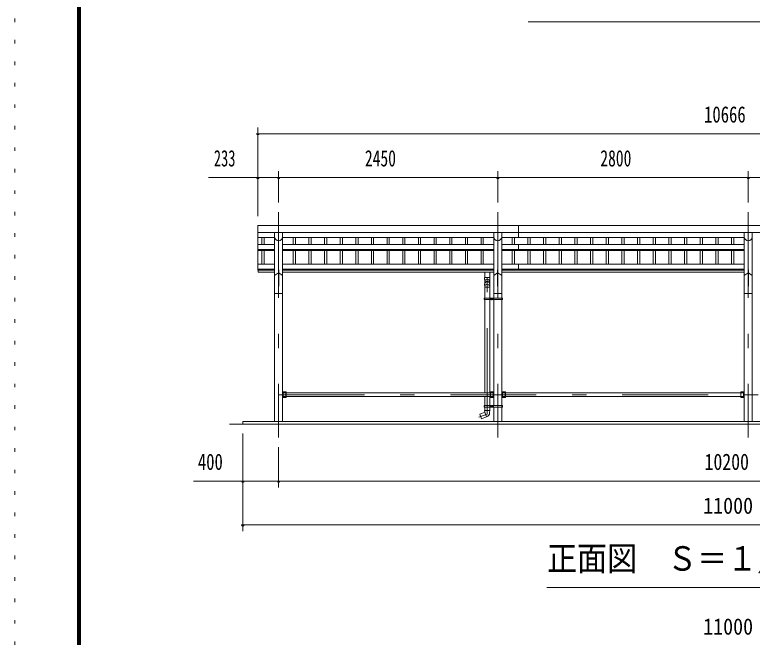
# Model space of a CAD drawing. Units: millimetres, scale not verified, with parts at other scales. Extents: x -31545 to 31552, y -14700 to 14700.
# Drawn here: x -10028 to -1784, y 748 to 7701 of the extents above; entities that cross this region are included whole.
import ezdxf
from ezdxf.enums import TextEntityAlignment as Align

# ---------------------------------------------------------------- set-up
doc = ezdxf.new("R2010")
doc.units = ezdxf.units.MM
doc.header["$LTSCALE"] = 80
doc.linetypes.add('USER3', pattern=[24, 12, -5, 2, -5])
doc.linetypes.add('USER4', pattern=[3, 0.5, -2.5])
for name, color, linetype, lineweight in [('0-2_1-07BOLD', 7, 'Continuous', 18), ('0-3_1-27CENTER', 3, 'USER3', 18), ('0-4_1-47THIN', 4, 'Continuous', 18), ('0-5_1-57DIM', 3, 'Continuous', 18), ('0-C_F-F1PAPER', 5, 'Continuous', 18), ('0-D_F-E_J_ADD', 5, 'USER4', 18)]:
    doc.layers.add(name, color=color, linetype=linetype, lineweight=lineweight)
doc.styles.add('ＭＳ ゴシック', font='')
doc.styles.get('ＭＳ ゴシック').set_extended_font_data('MS Gothic')

msp = doc.modelspace()

# ---------------------------------------------------------------- linework, layer by layer
at = {"layer": '0-2_1-07BOLD'}
for p, q in [((-4398.18, 5347.54), (-4398.18, 5215.14)), ((-7311.19, 5270.39), (3354.81, 5270.39)), ((-7122.74, 5215.14), (-7311.19, 5215.14)), ((-7122.74, 5270.39), (-7122.74, 3157.54)), ((-7033.63, 5270.39), (-7033.63, 3157.54)), ((-4672.73, 5215.14), (-7033.63, 5215.14)), ((-4672.74, 5270.39), (-4672.74, 4535.54)), ((-4583.64, 5270.39), (-4583.64, 4535.54)), ((-1872.74, 5215.14), (-4583.63, 5215.14)), ((-1872.74, 5270.39), (-1872.74, 3157.54)), ((-1783.64, 5270.39), (-1783.64, 3157.54)), ((-7311.19, 5135.83), (-7122.74, 5135.83)), ((-7033.63, 5135.83), (-4672.73, 5135.83)), ((-4583.63, 5135.83), (-1872.74, 5135.83)), ((-4398.18, 5135.83), (-4398.18, 5069.9)), ((-7311.19, 5078.13), (-7122.74, 5078.13)), ((-7311.19, 5069.9), (-7122.74, 5069.9)), ((-7033.63, 5078.13), (-4672.73, 5078.13)), ((-7033.63, 5069.9), (-4672.73, 5069.9)), ((-4583.63, 5078.13), (-1872.74, 5078.13)), ((-4583.63, 5069.9), (-1872.74, 5069.9)), ((-7122.74, 4915.32), (-7311.19, 4915.32)), ((-4672.73, 4915.32), (-7033.63, 4915.32)), ((-1872.74, 4915.32), (-4583.63, 4915.32)), ((-4398.18, 4915.32), (-4398.18, 4848.34)), ((-7122.74, 4860.21), (-7311.19, 4860.21)), ((-7122.73, 4848.34), (-7311.19, 4848.34)), ((-7306.19, 4848.34), (-7306.19, 4827.54)), ((-7122.73, 4827.54), (-7306.19, 4827.54)), ((-7122.74, 4790.12), (-7080.44, 4818.06)), ((-7075.94, 4850.76), (-7080.44, 4850.76)), ((-7080.44, 4850.76), (-7080.44, 4670.12)), ((-7075.94, 4818.06), (-7033.64, 4790.12)), ((-4672.73, 4860.21), (-7033.63, 4860.21)), ((-4672.73, 4848.34), (-7033.63, 4848.34)), ((-4672.73, 4827.54), (-7033.63, 4827.54)), ((-4773.7, 4767.92), (-4773.7, 4827.54)), ((-4718.7, 4767.92), (-4718.7, 4827.54)), ((-4630.45, 4818.05), (-4672.74, 4790.12)), ((-4630.45, 4850.76), (-4625.94, 4850.76)), ((-4625.94, 4850.76), (-4625.94, 4670.12)), ((-4583.65, 4790.12), (-4625.94, 4818.05)), ((-1872.74, 4860.21), (-4583.63, 4860.21)), ((-1872.74, 4848.34), (-4583.63, 4848.34)), ((-1872.74, 4827.54), (-4583.63, 4827.54)), ((-1872.74, 4790.12), (-1830.44, 4818.06)), ((-1830.44, 4850.76), (-1830.44, 4670.12)), ((-1825.93, 4850.76), (-1830.44, 4850.76)), ((-1825.93, 4818.06), (-1783.64, 4790.12)), ((-4716.7, 4767.92), (-4775.7, 4767.92)), ((-4773.7, 4718.25), (-4775.7, 4767.92)), ((-4773.7, 4700.16), (-4773.7, 4718.25)), ((-4716.7, 4767.92), (-4718.7, 4718.25)), ((-4718.7, 4718.25), (-4718.7, 4700.15)), ((-4773.7, 4658.27), (-4718.7, 4658.27)), ((-4716.7, 4691.18), (-4718.7, 4665.21)), ((-4718.7, 4535.54), (-4718.7, 4665.21)), ((-7033.64, 4589.54), (-7122.74, 4589.54)), ((-4781.4, 4535.54), (-4781.4, 4519.54)), ((-4575.95, 4535.54), (-4781.4, 4535.54)), ((-4775.3, 4535.54), (-4775.3, 4519.54)), ((-4717.1, 4535.54), (-4717.1, 4519.54)), ((-4674.35, 4535.54), (-4674.35, 4519.54)), ((-4672.74, 4589.54), (-4583.65, 4589.54)), ((-4582.05, 4535.54), (-4582.05, 4519.54)), ((-4575.95, 4535.54), (-4575.95, 4519.54)), ((-1783.64, 4589.54), (-1872.74, 4589.54)), ((-4775.3, 4527.54), (-4781.4, 4527.54)), ((-4575.95, 4519.54), (-4781.4, 4519.54)), ((-4773.7, 4519.54), (-4773.7, 3478.89)), ((-4718.7, 4519.54), (-4718.7, 3478.89)), ((-4695.72, 4533.31), (-4700.72, 4530.43)), ((-4700.72, 4530.43), (-4700.72, 4524.65)), ((-4690.72, 4530.43), (-4695.72, 4533.31)), ((-4672.75, 4519.54), (-4672.75, 3335.54)), ((-4583.65, 4519.54), (-4583.65, 3335.54)), ((-4575.95, 4527.54), (-4582.05, 4527.54)), ((-6993.64, 3490.54), (-7033.63, 3490.54)), ((-7025.69, 3478.89), (-7025.69, 3436.19)), ((-6996.84, 3478.89), (-7025.69, 3478.89)), ((-6996.84, 3490.54), (-6996.84, 3424.54)), ((-6993.64, 3490.54), (-6993.64, 3424.54)), ((-6993.63, 3478.89), (-4712.73, 3478.89)), ((-4712.75, 3490.54), (-4672.75, 3490.54)), ((-4712.75, 3490.54), (-4712.75, 3424.54)), ((-4709.54, 3490.54), (-4709.54, 3424.54)), ((-4543.65, 3490.54), (-4583.65, 3490.54)), ((-4546.85, 3490.54), (-4546.85, 3424.54)), ((-4543.65, 3490.54), (-4543.65, 3424.54)), ((-4543.64, 3478.89), (-1912.73, 3478.89)), ((-1912.73, 3490.54), (-1872.74, 3490.54)), ((-1909.54, 3490.54), (-1909.54, 3424.54)), ((-1909.54, 3478.89), (-1880.69, 3478.89)), ((-1880.69, 3478.89), (-1880.69, 3436.19)), ((-6993.64, 3424.54), (-7033.63, 3424.54)), ((-6996.84, 3436.19), (-7025.69, 3436.19)), ((-6993.63, 3436.19), (-4712.73, 3436.19)), ((-4773.7, 3436.19), (-4773.7, 3335.54)), ((-4718.7, 3436.19), (-4718.7, 3335.54)), ((-4712.75, 3424.54), (-4672.75, 3424.54)), ((-4709.54, 3436.19), (-4680.69, 3436.19)), ((-4543.65, 3424.54), (-4583.65, 3424.54)), ((-4546.85, 3436.19), (-4575.69, 3436.19)), ((-4543.64, 3436.19), (-1912.73, 3436.19)), ((-1909.54, 3436.19), (-1880.69, 3436.19)), ((-4781.4, 3335.54), (-4781.4, 3319.54)), ((-4575.95, 3335.54), (-4781.4, 3335.54)), ((-4775.3, 3327.54), (-4781.4, 3327.54)), ((-4775.3, 3335.54), (-4775.3, 3319.54)), ((-4773.7, 3319.54), (-4773.7, 3282.63)), ((-4718.7, 3319.54), (-4718.7, 3282.63)), ((-4717.1, 3335.54), (-4717.1, 3319.54)), ((-4700.72, 3330.43), (-4700.72, 3324.65)), ((-4695.72, 3321.77), (-4700.72, 3324.65)), ((-4690.72, 3324.65), (-4695.72, 3321.77)), ((-4690.72, 3330.43), (-4690.72, 3324.65)), ((-4674.35, 3335.54), (-4674.35, 3319.54)), ((-4672.75, 3319.54), (-4672.75, 3157.54)), ((-4583.65, 3319.54), (-4583.65, 3157.54)), ((-4582.05, 3335.54), (-4582.05, 3319.54)), ((-4575.95, 3327.54), (-4582.05, 3327.54)), ((-4717.19, 3282.63), (-4775.2, 3282.63)), ((-4775.19, 3282.63), (-4773.7, 3260.63)), ((-4773.7, 3260.63), (-4754.88, 3208.95)), ((-4718.95, 3256.84), (-4717.19, 3282.63)), ((3521.82, 3157.54), (-7478.18, 3157.54)), ((-7478.18, 3157.54), (-7478.18, 3127.54)), ((-4755.17, 3208.85), (-4811.27, 3188.43)), ((3671.81, 3127.54), (-7628.18, 3127.54))]:
    msp.add_line(p, q, dxfattribs=at)
for points in [[(3354.81, 5347.54), (-7311.19, 5347.54), (-7311.19, 4848.34)], [(-7075.94, 4850.76), (-7075.94, 4670.12), (-7080.44, 4670.12)], [(-4630.45, 4850.76), (-4630.45, 4670.12), (-4625.94, 4670.12)], [(-1825.93, 4850.76), (-1825.93, 4670.12), (-1830.44, 4670.12)], [(-4775.7, 4691.05), (-4773.7, 4665.21), (-4773.7, 4535.54)], [(-4690.72, 4530.43), (-4690.72, 4524.65), (-4695.72, 4521.77), (-4700.72, 4524.65)], [(-4709.54, 3478.89), (-4680.69, 3478.89), (-4680.69, 3436.19)], [(-4546.85, 3478.89), (-4575.69, 3478.89), (-4575.69, 3436.19)], [(-1912.73, 3490.54), (-1912.73, 3424.54), (-1872.74, 3424.54)], [(-4575.95, 3335.54), (-4575.95, 3319.54), (-4781.4, 3319.54)], [(-4690.72, 3330.43), (-4695.72, 3333.31), (-4700.72, 3330.43)], [(-4773.7, 3260.63), (-4830.08, 3240.11), (-4811.27, 3188.43)]]:
    msp.add_lwpolyline(points, dxfattribs=at)
for centre, radius in [((-4695.72, 4527.54), 6.25), ((-4695.72, 4527.54), 4.9), ((-4695.72, 3327.54), 6.25), ((-4695.72, 3327.54), 4.9)]:
    msp.add_circle(centre, radius, dxfattribs=at)
for centre, radius, start, end in [((-7078.19, 5222.09), 44.55, 180, 0), ((-4628.18, 5222.09), 44.55, 180, 0), ((-1828.19, 5222.09), 44.55, 180, 0), ((-4746.2, 4689.34), 29.55, 3.56303, 176.43697), ((-4746.2, 4718.55), 27.55, 3.55867, 176.44133), ((-4746.2, 4697.84), 27.55, 3.55867, 176.44133), ((-4746.2, 4664.23), 27.55, 3.55867, 176.44133), ((-4773.83, 3260.59), 55, 289.83269, 356.09424)]:
    msp.add_arc(centre, radius, start, end, dxfattribs=at)
at = {"layer": '0-3_1-27CENTER'}
for p, q in [((-7078.19, 5497.54), (-7078.19, 2977.54)), ((-4628.18, 5497.54), (-4628.18, 2977.54)), ((-1828.19, 5497.54), (-1828.19, 2977.54)), ((-4746.2, 3241.38), (-4746.2, 4827.54)), ((-4695.72, 4540.04), (-4695.72, 4515.04)), ((-4683.22, 4527.54), (-4708.22, 4527.54)), ((-7078.18, 3457.54), (3121.82, 3457.54)), ((-4683.22, 3327.54), (-4708.22, 3327.54)), ((-4695.72, 3340.04), (-4695.72, 3315.04)), ((-4746.18, 3241.38), (-4839.46, 3207.43))]:
    msp.add_line(p, q, dxfattribs=at)
at = {"layer": '0-4_1-47THIN'}
for p, q in [((-7265.68, 5215.14), (-7265.68, 5135.83)), ((-7240.68, 5215.14), (-7240.68, 5135.83)), ((-6915.68, 5215.14), (-6915.68, 5135.83)), ((-6890.68, 5215.14), (-6890.68, 5135.83)), ((-6740.68, 5215.14), (-6740.68, 5135.83)), ((-6715.68, 5215.14), (-6715.68, 5135.83)), ((-6565.68, 5215.14), (-6565.68, 5135.83)), ((-6540.68, 5215.14), (-6540.68, 5135.83)), ((-6390.68, 5215.14), (-6390.68, 5135.83)), ((-6365.68, 5215.14), (-6365.68, 5135.83)), ((-6215.68, 5215.14), (-6215.68, 5135.83)), ((-6190.68, 5215.14), (-6190.68, 5135.83)), ((-6040.68, 5215.14), (-6040.68, 5135.83)), ((-6015.68, 5215.14), (-6015.68, 5135.83)), ((-5865.69, 5215.14), (-5865.69, 5135.83)), ((-5840.68, 5215.14), (-5840.68, 5135.83)), ((-5690.68, 5215.14), (-5690.68, 5135.83)), ((-5665.68, 5215.14), (-5665.68, 5135.83)), ((-5515.68, 5215.14), (-5515.68, 5135.83)), ((-5490.68, 5215.14), (-5490.68, 5135.83)), ((-5340.68, 5215.14), (-5340.68, 5135.83)), ((-5315.68, 5215.14), (-5315.68, 5135.83)), ((-5165.68, 5215.14), (-5165.68, 5135.83)), ((-5140.68, 5215.14), (-5140.68, 5135.83)), ((-4990.68, 5215.14), (-4990.68, 5135.83)), ((-4965.68, 5215.14), (-4965.68, 5135.83)), ((-4815.68, 5215.14), (-4815.68, 5135.83)), ((-4790.68, 5215.14), (-4790.68, 5135.83)), ((-4465.68, 5215.14), (-4465.68, 5135.83)), ((-4440.68, 5215.14), (-4440.68, 5135.83)), ((-4290.68, 5215.14), (-4290.68, 5135.83)), ((-4265.68, 5215.14), (-4265.68, 5135.83)), ((-4115.68, 5215.14), (-4115.68, 5135.83)), ((-4090.68, 5215.14), (-4090.68, 5135.83)), ((-3940.69, 5215.14), (-3940.69, 5135.83)), ((-3915.68, 5215.14), (-3915.68, 5135.83)), ((-3765.68, 5215.14), (-3765.68, 5135.83)), ((-3740.68, 5215.14), (-3740.68, 5135.83)), ((-3590.68, 5215.14), (-3590.68, 5135.83)), ((-3565.68, 5215.14), (-3565.68, 5135.83)), ((-3415.68, 5215.14), (-3415.68, 5135.83)), ((-3390.68, 5215.14), (-3390.68, 5135.83)), ((-3240.68, 5215.14), (-3240.68, 5135.83)), ((-3215.68, 5215.14), (-3215.68, 5135.83)), ((-3065.68, 5215.14), (-3065.68, 5135.83)), ((-3040.68, 5215.14), (-3040.68, 5135.83)), ((-2890.68, 5215.14), (-2890.68, 5135.83)), ((-2865.68, 5215.14), (-2865.68, 5135.83)), ((-2715.68, 5215.14), (-2715.68, 5135.83)), ((-2690.68, 5215.14), (-2690.68, 5135.83)), ((-2540.68, 5215.14), (-2540.68, 5135.83)), ((-2515.68, 5215.14), (-2515.68, 5135.83)), ((-2365.68, 5215.14), (-2365.68, 5135.83)), ((-2340.68, 5215.14), (-2340.68, 5135.83)), ((-2190.68, 5215.14), (-2190.68, 5135.83)), ((-2165.68, 5215.14), (-2165.68, 5135.83)), ((-2015.68, 5215.14), (-2015.68, 5135.83)), ((-1990.68, 5215.14), (-1990.68, 5135.83)), ((-7265.68, 5069.9), (-7265.68, 4915.32)), ((-7240.68, 5069.9), (-7240.68, 4915.32)), ((-6915.68, 5069.9), (-6915.68, 4915.32)), ((-6890.68, 5069.9), (-6890.68, 4915.32)), ((-6740.68, 5069.9), (-6740.68, 4915.32)), ((-6715.68, 5069.9), (-6715.68, 4915.32)), ((-6565.68, 5069.9), (-6565.68, 4915.32)), ((-6540.68, 5069.9), (-6540.68, 4915.32)), ((-6390.68, 5069.9), (-6390.68, 4915.32)), ((-6365.68, 5069.9), (-6365.68, 4915.32)), ((-6215.68, 5069.9), (-6215.68, 4915.32)), ((-6190.68, 5069.9), (-6190.68, 4915.32)), ((-6040.68, 5069.9), (-6040.68, 4915.32)), ((-6015.68, 5069.9), (-6015.68, 4915.32)), ((-5865.69, 5069.9), (-5865.69, 4915.32)), ((-5840.68, 5069.9), (-5840.68, 4915.32)), ((-5690.68, 5069.9), (-5690.68, 4915.32)), ((-5665.68, 5069.9), (-5665.68, 4915.32)), ((-5515.68, 5069.9), (-5515.68, 4915.32)), ((-5490.68, 5069.9), (-5490.68, 4915.32)), ((-5340.68, 5069.9), (-5340.68, 4915.32)), ((-5315.68, 5069.9), (-5315.68, 4915.32)), ((-5165.68, 5069.9), (-5165.68, 4915.32)), ((-5140.68, 5069.9), (-5140.68, 4915.32)), ((-4990.68, 5069.9), (-4990.68, 4915.32)), ((-4965.68, 5069.9), (-4965.68, 4915.32)), ((-4815.68, 5069.9), (-4815.68, 4915.32)), ((-4790.68, 5069.9), (-4790.68, 4915.32)), ((-4465.68, 5069.9), (-4465.68, 4915.32)), ((-4440.68, 5069.9), (-4440.68, 4915.32)), ((-4290.68, 5069.9), (-4290.68, 4915.32)), ((-4265.68, 5069.9), (-4265.68, 4915.32)), ((-4115.68, 5069.9), (-4115.68, 4915.32)), ((-4090.68, 5069.9), (-4090.68, 4915.32)), ((-3940.69, 5069.9), (-3940.69, 4915.32)), ((-3915.68, 5069.9), (-3915.68, 4915.32)), ((-3765.68, 5069.9), (-3765.68, 4915.32)), ((-3740.68, 5069.9), (-3740.68, 4915.32)), ((-3590.68, 5069.9), (-3590.68, 4915.32)), ((-3565.68, 5069.9), (-3565.68, 4915.32)), ((-3415.68, 5069.9), (-3415.68, 4915.32)), ((-3390.68, 5069.9), (-3390.68, 4915.32)), ((-3240.68, 5069.9), (-3240.68, 4915.32)), ((-3215.68, 5069.9), (-3215.68, 4915.32)), ((-3065.68, 5069.9), (-3065.68, 4915.32)), ((-3040.68, 5069.9), (-3040.68, 4915.32)), ((-2890.68, 5069.9), (-2890.68, 4915.32)), ((-2865.68, 5069.9), (-2865.68, 4915.32)), ((-2715.68, 5069.9), (-2715.68, 4915.32)), ((-2690.68, 5069.9), (-2690.68, 4915.32)), ((-2540.68, 5069.9), (-2540.68, 4915.32)), ((-2515.68, 5069.9), (-2515.68, 4915.32)), ((-2365.68, 5069.9), (-2365.68, 4915.32)), ((-2340.68, 5069.9), (-2340.68, 4915.32)), ((-2190.68, 5069.9), (-2190.68, 4915.32)), ((-2165.68, 5069.9), (-2165.68, 4915.32)), ((-2015.68, 5069.9), (-2015.68, 4915.32)), ((-1990.68, 5069.9), (-1990.68, 4915.32))]:
    msp.add_line(p, q, dxfattribs=at)
at = {"layer": '0-5_1-57DIM'}
for p, q in [((-4288.18, 7622.54), (331.82, 7622.54)), ((-7311.19, 5452.54), (-7311.19, 6442.54)), ((-7297.19, 6372.54), (-7325.19, 6372.54)), ((-7311.19, 6372.54), (3354.81, 6372.54)), ((-7078.19, 5602.54), (-7078.19, 5952.54)), ((-4628.19, 5602.54), (-4628.19, 5952.54)), ((-1828.19, 5602.54), (-1828.19, 5952.54)), ((-7860.69, 5882.54), (3904.31, 5882.54)), ((-7297.19, 5882.54), (-7325.19, 5882.54)), ((-7064.19, 5882.54), (-7092.19, 5882.54)), ((-4614.19, 5882.54), (-4642.19, 5882.54)), ((-1814.19, 5882.54), (-1842.19, 5882.54)), ((-7478.18, 3022.54), (-7478.18, 1932.54)), ((-7078.19, 2872.54), (-7078.19, 2422.54)), ((4071.32, 2492.54), (-8027.68, 2492.54)), ((-7464.19, 2492.54), (-7492.19, 2492.54)), ((-7064.19, 2492.54), (-7092.19, 2492.54)), ((-7464.19, 2002.54), (-7492.19, 2002.54)), ((-7478.18, 2002.54), (3521.82, 2002.54)), ((-4078.18, 1302.54), (121.81, 1302.54))]:
    msp.add_line(p, q, dxfattribs=at)
for centre in [(-7311.19, 6372.54), (-7311.19, 5882.54), (-7078.19, 5882.54), (-4628.19, 5882.54), (-1828.19, 5882.54), (-7478.19, 2492.54), (-7078.19, 2492.54), (-7478.19, 2002.54)]:
    msp.add_arc(centre, 14, 180, 0, dxfattribs=at)
at = {"layer": '0-C_F-F1PAPER'}
for p, q in [((-9327.64, 14140), (-9327.64, -14000)), ((-9324.14, 14136.5), (-9324.14, -13996.5)), ((-9320.64, 14133), (-9320.64, -13993)), ((-9317.14, 14129.5), (-9317.14, -13989.5)), ((-9313.64, 14126), (-9313.64, -13986)), ((-9310.14, 14122.5), (-9310.14, -13982.5)), ((-9306.64, 14119), (-9306.64, -13979)), ((-9303.14, 14115.5), (-9303.14, -13975.5)), ((-9299.64, 14112), (-9299.64, -13972)), ((-9296.14, 14108.5), (-9296.14, -13968.5)), ((-9292.64, 14105), (-9292.64, -13965))]:
    msp.add_line(p, q, dxfattribs=at)
at = {"layer": '0-D_F-E_J_ADD'}
msp.add_lwpolyline([(-10027.64, -14700), (-10027.64, 14700), (31552.36, 14700)], dxfattribs=at)

# ---------------------------------------------------------------- texts
at = {"layer": '0-5_1-57DIM', "color": 7, "style": 'ＭＳ ゴシック'}
for s, height, width, p in [('10666', 182.3, 0.75, (-2322.07, 6442.54)), ('233', 182.3, 0.65, (-7802.13, 5952.54)), ('2450', 182.3, 0.7, (-6113.6, 5952.54)), ('2800', 182.3, 0.7, (-3481.97, 5952.54)), ('400', 182.3, 0.75, (-7980.61, 2562.54)), ('10200', 182.3, 0.8, (-2316.61, 2562.54)), ('11000', 182.3, 0.9, (-2332.45, 2072.54)), ('正面図\u3000Ｓ＝１／７０', 273.5, 0.9, (-4078.19, 1409.85)), ('11000', 182.3, 0.9, (-2332.45, 722.54))]:
    msp.add_text(s, height=height, dxfattribs=dict(at, width=width)).set_placement(p, align=Align.BOTTOM_LEFT)

doc.saveas('drawing.dxf')
